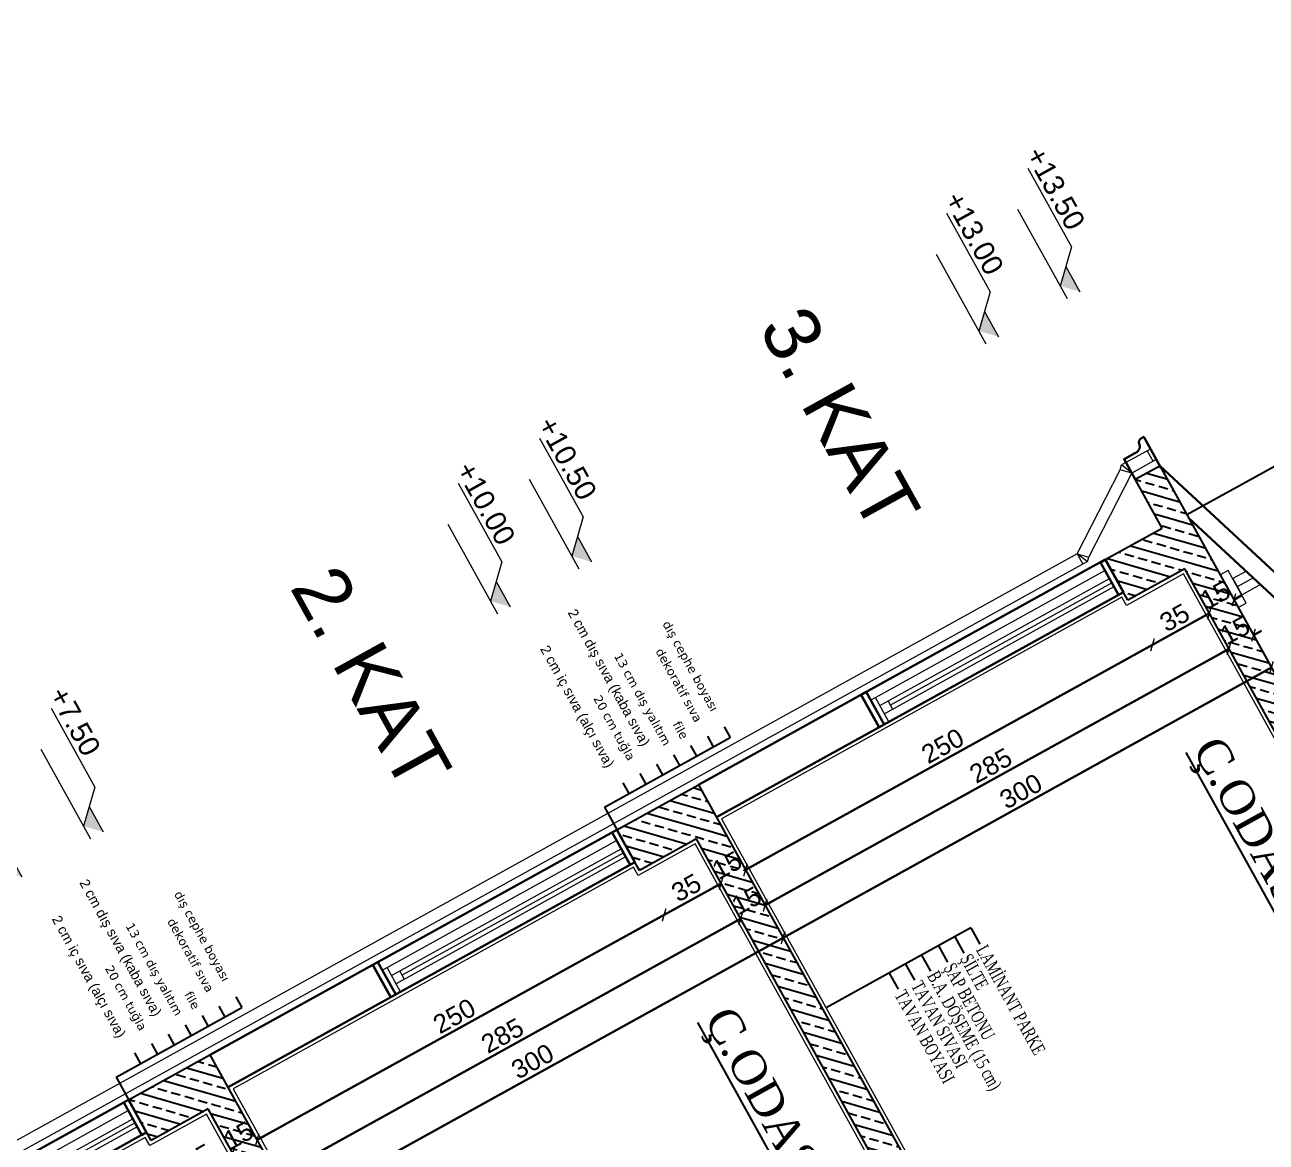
# Model space of a CAD drawing. Header units: millimetres. Extents: x 2232 to 85269, y -3593 to 5869.
# Drawn here: x 10183.4 to 10350.2, y -638.3 to -488.1 of the extents above; entities that cross this region are included whole.
import ezdxf

# ---------------------------------------------------------------- set-up
doc = ezdxf.new("R2010")
doc.units = ezdxf.units.MM
for name, pattern in [('CENTER2', [112.5, 75, -12.5, 12.5, -12.5]), ('DASHDOT2', [12.7, 6.35, -3.175, 0, -3.175]), ('DOTX2', [0.5, 0, -0.5])]:
    doc.linetypes.add(name, pattern=pattern)
for name, color, linetype, lineweight in [('aks', 251, 'DASHDOT2', 35), ('DENIZLIK', 8, 'Continuous', 20), ('duvar', 232, 'Continuous', 30), ('FTA KAPI VE PENCERE', 141, 'Continuous', 9), ('iz', 1, 'DOTX2', 20), ('Kesit Duvar', 7, 'Continuous', 35), ('Kiris', 7, 'Continuous', 30), ('sıva iç', 21, 'Continuous', 0), ('tefrıs', 34, 'Continuous', 15), ('TEXT-1', 8, 'Continuous', 5), ('yazı', 11, 'Continuous', 20), ('ölçü iç', 170, 'Continuous', 9), ('ÖLÇÜ İÇ', 7, 'Continuous', 9)]:
    doc.layers.add(name, color=color, linetype=linetype, lineweight=lineweight)
for name, color, linetype in [('GORUNUS', 125, 'Continuous'), ('poz', 1, 'Continuous'), ('Standart', 7, 'Continuous'), ('Yazi', 7, 'Continuous')]:
    doc.layers.add(name, color=color, linetype=linetype)
doc.styles.add('arial_1_18', font='arial.ttf', dxfattribs={"height": 0.2})
doc.styles.get("Standard").update_dxf_attribs({"font": 'arial.ttf'})
doc.styles.add('Times roman', font='times.ttf')
doc.styles.add('UNIVCH', font='times.ttf', dxfattribs={"width": 0.7})
doc.styles.add('verdana_1_34', font='verdana.ttf', dxfattribs={"height": 0.2})
doc.dimstyles.new('zulay iç ölçü', dxfattribs={"dimtxt": 10, "dimasz": 5, "dimexe": 0.18, "dimexo": 0, "dimgap": 2, "dimtad": 3, "dimdec": 0, "dimzin": 0, "dimdsep": 46, "dimtxsty": 'Standard', "dimblk": 'ARCHTICK', "dimcen": 0.09, "dimse1": 1, "dimse2": 1, "dimadec": 0, "dimazin": 0, "dimtfac": 1, "dimtdec": 0, "dimtix": 1, "dimtofl": 0, "dimtmove": 0, "dimatfit": 3, "dimldrblk": 'ARCHTICK', "dimfxl": 1, "dimtolj": 1, "dimtzin": 0, "dimarcsym": 0})
pattern_1 = [(45, (0, 0), (-7.07107, 7.07107), []), (45, (7.071, 0), (-7.07107, 7.07107), [5, -2.5])]

# ---------------------------------------------------------------- blocks, each defined once
blk = doc.blocks.new('TYUYT')
at = {"layer": 'tefrıs'}
for p, q in [((970114.37, -353906.32), (970114.37, -353921.32)), ((970120.87, -353906.32), (970120.87, -353924.01)), ((970120.87, -353908.27), (970114.37, -353908.27)), ((970086.04, -353963.49), (970114.37, -353921.32)), ((970090.7, -353968.03), (970118.97, -353925.91)), ((970114.37, -353921.32), (970120.87, -353921.32)), ((970114.37, -353921.32), (970118.97, -353925.91)), ((970114.37, -353921.32), (970120.87, -353924.01)), ((970084.25, -353965.26, 0), (970090.63, -353968.07, 0)), ((970084.32, -353965.19), (970084.32, -355214.3, 0)), ((970090.63, -353968.07, 0), (970086.03, -353963.48, 0)), ((970090.63, -353968.07, 0), (970084.25, -353968.07, 0)), ((970090.7, -353968.03), (970090.7, -355211.61, 0)), ((970090.7, -355203.75, 0), (970084.32, -355203.75, 0)), ((970090.7, -355205.7, 0), (970084.32, -355205.7, 0)), ((970090.7, -355211.61, 0), (970084.32, -355211.61, 0)), ((970090.7, -355211.61, 0), (970084.32, -355214.3, 0)), ((970090.76, -355220.57, 0), (970084.32, -355214.3, 0)), ((970090.7, -355211.61, 0), (970086.25, -355216.18, 0)), ((970094.49, -355215.28, 0), (970089.97, -355219.8, 0)), ((970095.27, -355216.06, 0), (970090.7, -355211.61, 0)), ((970095.28, -355216.05, 0), (970090.76, -355220.57, 0))]:
    blk.add_line(p, q, dxfattribs=at)
blk.add_lwpolyline([(970118.97, -353925.91), (970120.87, -353924.01)], dxfattribs=at)
at = {"layer": 'tefrıs', "elevation": 0}
blk.add_lwpolyline([(970084.25, -353965.26), (970086.03, -353963.48)], dxfattribs=at)
blk = doc.blocks.new('dsafsdfd')
at = {"layer": 'yazı'}
blk.add_hatch(color=256, dxfattribs=at).paths.add_polyline_path([(0, 4.89), (-9.78, 4.89), (-4.89, 0)])
for p, q in [((-45.23, 9.78), (-14.67, 9.78)), ((-14.67, 9.78), (-4.89, 0)), ((-9.78, 4.89), (0, 4.89)), ((-34.77, 0), (0, 0))]:
    blk.add_line(p, q, dxfattribs=at)
blk = doc.blocks.new('IDE830Entity91')
at = {"layer": 'Standart', "linetype": 'Continuous', "lineweight": -3}
h = blk.add_hatch(dxfattribs=at)
h.set_pattern_fill('ANSI33', color=171, scale=40, style=0)
h.set_pattern_definition(pattern_1)
h.paths.add_polyline_path([(525, 1335), (25, 1335), (25, 1350), (525, 1350)])
blk = doc.blocks.new('IDE830Entity92')
at = {"layer": 'Standart', "linetype": 'Continuous', "lineweight": -3}
h = blk.add_hatch(dxfattribs=at)
h.set_pattern_fill('ANSI33', color=171, scale=40, style=0)
h.set_pattern_definition(pattern_1)
h.paths.add_polyline_path([(25, 1300), (0, 1300), (0, 1350), (25, 1350)])
blk = doc.blocks.new('IDE830Entity100')
at = {"layer": 'Standart', "linetype": 'Continuous', "lineweight": -3}
h = blk.add_hatch(dxfattribs=at)
h.set_pattern_fill('ANSI33', color=171, scale=40, style=0)
h.set_pattern_definition(pattern_1)
h.paths.add_polyline_path([(0, 1335), (-30, 1335), (-30, 1350), (0, 1350)])
blk = doc.blocks.new('IDE830Entity273')
at = {"layer": 'Standart', "color": 159, "linetype": 'Continuous', "lineweight": -3}
blk.add_lwpolyline([(525, 1335), (25, 1335)], dxfattribs=at)
blk = doc.blocks.new('IDE830Entity274')
at = {"layer": 'Standart', "color": 159, "linetype": 'Continuous', "lineweight": -3}
blk.add_lwpolyline([(0, 1300), (0, 1335)], dxfattribs=at)
blk = doc.blocks.new('IDE830Entity275')
at = {"layer": 'Standart', "color": 159, "linetype": 'Continuous', "lineweight": -3}
blk.add_lwpolyline([(25, 1300), (0, 1300)], dxfattribs=at)
blk = doc.blocks.new('IDE830Entity291')
at = {"layer": 'Standart', "color": 159, "linetype": 'Continuous', "lineweight": -3}
blk.add_lwpolyline([(-30, 1335), (-30, 1350)], dxfattribs=at)
blk = doc.blocks.new('IDE830Entity292')
at = {"layer": 'Standart', "color": 159, "linetype": 'Continuous', "lineweight": -3}
blk.add_lwpolyline([(0, 1335), (-30, 1335)], dxfattribs=at)
blk = doc.blocks.new('IDE830Entity293')
at = {"layer": 'Standart', "color": 159, "linetype": 'Continuous', "lineweight": -3}
blk.add_lwpolyline([(-30, 1350), (3260, 1350)], dxfattribs=at)
blk = doc.blocks.new('IDE830Entity462')
at = {"layer": 'Standart', "color": 159, "linetype": 'Continuous', "lineweight": -3}
blk.add_lwpolyline([(25, 1335), (25, 1300)], dxfattribs=at)
blk = doc.blocks.new('tyutyu')
at = {"layer": 'Standart', "color": 159, "linetype": 'Continuous', "lineweight": -3}
for points in [[(1027426.49, -396512.03), (1027426.49, -396462.03), (1030686.49, -396462.03)], [(1027426.49, -396812.03), (1027426.49, -396762.03), (1030686.49, -396762.03)]]:
    blk.add_lwpolyline(points, dxfattribs=at)
at = {"layer": 'Standart'}
for name, p in [('IDE830Entity100', (1027426.49, -397512.03)), ('IDE830Entity291', (1027426.49, -397512.03)), ('IDE830Entity293', (1027426.49, -397512.03)), ('IDE830Entity92', (1027426.49, -397512.03)), ('IDE830Entity91', (1027426.49, -397512.03)), ('IDE830Entity292', (1027426.49, -397512.03)), ('IDE830Entity274', (1027426.49, -397512.03)), ('IDE830Entity273', (1027426.49, -397512.03)), ('IDE830Entity462', (1027426.49, -397512.03)), ('IDE830Entity275', (1027426.49, -397512.03)), ('IDE830Entity92', (1027426.49, -397812.03)), ('IDE830Entity91', (1027426.49, -397812.03)), ('IDE830Entity273', (1027426.49, -397812.03)), ('IDE830Entity462', (1027426.49, -397812.03)), ('IDE830Entity275', (1027426.49, -397812.03)), ('IDE830Entity92', (1027426.49, -398112.03)), ('IDE830Entity91', (1027426.49, -398112.03)), ('IDE830Entity273', (1027426.49, -398112.03)), ('IDE830Entity462', (1027426.49, -398112.03)), ('IDE830Entity275', (1027426.49, -398112.03))]:
    blk.add_blockref(name, p, dxfattribs=at)
blk = doc.blocks.new('TRY')
at = {"layer": 'duvar'}
for points in [[(1246965.7539, -409789.1397), (1246965.7539, -409786.1397), (1246945.7539, -409786.1397), (1246945.7539, -409789.1397)], [(1246965.7539, -409933.1397), (1246965.7539, -409936.1397), (1246945.7539, -409936.1397), (1246945.7539, -409933.1397)]]:
    blk.add_lwpolyline(points, close=True, dxfattribs=at)
at = {"layer": 'FTA KAPI VE PENCERE'}
for p, q in [((1246950.7539, -409930.1397), (1246950.7539, -409789.1397)), ((1246955.7539, -409930.1397), (1246955.7539, -409789.1397)), ((1246960.7539, -409789.1397), (1246955.7539, -409789.1397)), ((1246958.2539, -409925.1397), (1246958.2539, -409789.1397)), ((1246960.7539, -409789.1397), (1246960.7539, -409930.1397)), ((1246965.7539, -409930.1397), (1246950.7539, -409930.1397)), ((1246950.7539, -409933.1397), (1246950.7539, -409930.1397)), ((1246955.7539, -409925.1397), (1246960.7539, -409925.1397)), ((1246965.7539, -409930.1397), (1246965.7539, -409933.1397))]:
    blk.add_line(p, q, dxfattribs=at)
at = {"layer": 'Kesit Duvar'}
blk.add_line((1246945.7539, -409936.1397), (1246965.7539, -409936.1397), dxfattribs=at)
at = {"layer": 'sıva iç'}
for points in [[(1246945.7539, -409936.1397), (1246945.7539, -409789.1397), (1246965.7539, -409789.1397)], [(1246965.7539, -409936.1397), (1246965.7539, -409789.1397), (1246945.7539, -409789.1397)]]:
    blk.add_lwpolyline(points, dxfattribs=at)
blk = doc.blocks.new('_ArchTick')
at = {"color": 0, "linetype": 'ByBlock', "const_width": 0.15}
blk.add_lwpolyline([(-0.5, -0.5), (0.5, 0.5)], dxfattribs=at)
blk = doc.blocks.new('*D2435')
at = {"layer": 'Defpoints', "color": 0, "transparency": 16777216}
for p in [(661197.5, -126478.54), (661197.5, -126493.54), (661204.5, -126493.54)]:
    blk.add_point(p, dxfattribs=at)
at = {"layer": 'ÖLÇÜ İÇ', "color": 0, "lineweight": -2, "transparency": 16777216}
for p, q in [((661204.5, -126478.54), (661204.5, -126473.54)), ((661204.5, -126493.54), (661204.5, -126498.54))]:
    blk.add_line(p, q, dxfattribs=at)
at = {"layer": 'ÖLÇÜ İÇ', "color": 0, "lineweight": -2, "transparency": 16777216, "xscale": 5, "yscale": 5, "zscale": 5}
for p, rotation in [((661204.5, -126478.54), 270), ((661204.5, -126493.54), 90)]:
    blk.add_blockref('_ArchTick', p, dxfattribs=dict(at, rotation=rotation))
at = {"layer": 'ÖLÇÜ İÇ', "color": 0, "transparency": 16777216, "insert": (661197.5, -126486.04), "char_height": 10, "attachment_point": 5, "rotation": 90}
blk.add_mtext('\\A1;15', dxfattribs=at)
blk = doc.blocks.new('*D2436')
at = {"layer": 'Defpoints', "color": 0, "transparency": 16777216}
for p in [(661197.5, -126493.54), (661177.16, -126528.54), (661204.5, -126528.54)]:
    blk.add_point(p, dxfattribs=at)
at = {"layer": 'ÖLÇÜ İÇ', "color": 0, "lineweight": -2, "transparency": 16777216}
blk.add_line((661204.5, -126493.54), (661204.5, -126528.54), dxfattribs=at)
at = {"layer": 'ÖLÇÜ İÇ', "color": 0, "lineweight": -2, "transparency": 16777216, "xscale": 5, "yscale": 5, "zscale": 5}
for p, rotation in [((661204.5, -126493.54), 90), ((661204.5, -126528.54), 270)]:
    blk.add_blockref('_ArchTick', p, dxfattribs=dict(at, rotation=rotation))
at = {"layer": 'ÖLÇÜ İÇ', "color": 0, "transparency": 16777216, "insert": (661197.5, -126511.04), "char_height": 10, "attachment_point": 5, "rotation": 90}
blk.add_mtext('\\A1;35', dxfattribs=at)
blk = doc.blocks.new('*D2437')
at = {"layer": 'Defpoints', "color": 0, "transparency": 16777216}
for p in [(661177.16, -126528.54), (661187, -126778.54), (661204.5, -126778.54)]:
    blk.add_point(p, dxfattribs=at)
at = {"layer": 'ÖLÇÜ İÇ', "color": 0, "lineweight": -2, "transparency": 16777216}
blk.add_line((661204.5, -126528.54), (661204.5, -126778.54), dxfattribs=at)
at = {"layer": 'ÖLÇÜ İÇ', "color": 0, "lineweight": -2, "transparency": 16777216, "xscale": 5, "yscale": 5, "zscale": 5}
for p, rotation in [((661204.5, -126528.54), 90), ((661204.5, -126778.54), 270)]:
    blk.add_blockref('_ArchTick', p, dxfattribs=dict(at, rotation=rotation))
at = {"layer": 'ÖLÇÜ İÇ', "color": 0, "transparency": 16777216, "insert": (661197.5, -126653.54), "char_height": 10, "attachment_point": 5, "rotation": 90}
blk.add_mtext('\\A1;250', dxfattribs=at)
blk = doc.blocks.new('*D2438')
at = {"layer": 'Defpoints', "color": 0, "transparency": 16777216}
for p in [(661246.19, -126478.54), (661246.19, -126778.54), (661246.19, -126778.54)]:
    blk.add_point(p, dxfattribs=at)
at = {"layer": 'ÖLÇÜ İÇ', "color": 0, "lineweight": -2, "transparency": 16777216}
blk.add_line((661246.19, -126478.54), (661246.19, -126778.54), dxfattribs=at)
at = {"layer": 'ÖLÇÜ İÇ', "color": 0, "lineweight": -2, "transparency": 16777216, "xscale": 5, "yscale": 5, "zscale": 5}
for p, rotation in [((661246.19, -126478.54), 90), ((661246.19, -126778.54), 270)]:
    blk.add_blockref('_ArchTick', p, dxfattribs=dict(at, rotation=rotation))
at = {"layer": 'ÖLÇÜ İÇ', "color": 0, "transparency": 16777216, "insert": (661239.19, -126628.54), "char_height": 10, "attachment_point": 5, "rotation": 90}
blk.add_mtext('\\A1;300', dxfattribs=at)
blk = doc.blocks.new('*D2439')
at = {"layer": 'Defpoints', "color": 0, "transparency": 16777216}
for p in [(661220.99, -126478.54), (661178.88, -126493.54), (661226.24, -126493.54)]:
    blk.add_point(p, dxfattribs=at)
at = {"layer": 'ÖLÇÜ İÇ', "color": 0, "lineweight": -2, "transparency": 16777216}
for p, q in [((661226.24, -126478.54), (661226.24, -126473.54)), ((661226.24, -126493.54), (661226.24, -126498.54))]:
    blk.add_line(p, q, dxfattribs=at)
at = {"layer": 'ÖLÇÜ İÇ', "color": 0, "lineweight": -2, "transparency": 16777216, "xscale": 5, "yscale": 5, "zscale": 5}
for p, rotation in [((661226.24, -126478.54), 270), ((661226.24, -126493.54), 90)]:
    blk.add_blockref('_ArchTick', p, dxfattribs=dict(at, rotation=rotation))
at = {"layer": 'ÖLÇÜ İÇ', "color": 0, "transparency": 16777216, "insert": (661219.24, -126486.04), "char_height": 10, "attachment_point": 5, "rotation": 90}
blk.add_mtext('\\A1;15', dxfattribs=at)
blk = doc.blocks.new('*D2440')
at = {"layer": 'Defpoints', "color": 0, "transparency": 16777216}
for p in [(661178.88, -126493.54), (661226.24, -126778.54), (661226.24, -126778.54)]:
    blk.add_point(p, dxfattribs=at)
at = {"layer": 'ÖLÇÜ İÇ', "color": 0, "lineweight": -2, "transparency": 16777216}
blk.add_line((661226.24, -126493.54), (661226.24, -126778.54), dxfattribs=at)
at = {"layer": 'ÖLÇÜ İÇ', "color": 0, "lineweight": -2, "transparency": 16777216, "xscale": 5, "yscale": 5, "zscale": 5}
for p, rotation in [((661226.24, -126493.54), 90), ((661226.24, -126778.54), 270)]:
    blk.add_blockref('_ArchTick', p, dxfattribs=dict(at, rotation=rotation))
at = {"layer": 'ÖLÇÜ İÇ', "color": 0, "transparency": 16777216, "insert": (661219.24, -126636.04), "char_height": 10, "attachment_point": 5, "rotation": 90}
blk.add_mtext('\\A1;285', dxfattribs=at)
blk = doc.blocks.new('*D2441')
at = {"layer": 'Defpoints', "color": 0, "transparency": 16777216}
for p in [(661197.5, -126778.54), (661197.5, -126793.54), (661204.5, -126793.54)]:
    blk.add_point(p, dxfattribs=at)
at = {"layer": 'ÖLÇÜ İÇ', "color": 0, "lineweight": -2, "transparency": 16777216}
for p, q in [((661204.5, -126778.54), (661204.5, -126773.54)), ((661204.5, -126793.54), (661204.5, -126798.54))]:
    blk.add_line(p, q, dxfattribs=at)
at = {"layer": 'ÖLÇÜ İÇ', "color": 0, "lineweight": -2, "transparency": 16777216, "xscale": 5, "yscale": 5, "zscale": 5}
for p, rotation in [((661204.5, -126778.54), 270), ((661204.5, -126793.54), 90)]:
    blk.add_blockref('_ArchTick', p, dxfattribs=dict(at, rotation=rotation))
at = {"layer": 'ÖLÇÜ İÇ', "color": 0, "transparency": 16777216, "insert": (661197.5, -126786.04), "char_height": 10, "attachment_point": 5, "rotation": 90}
blk.add_mtext('\\A1;15', dxfattribs=at)
blk = doc.blocks.new('*D2442')
at = {"layer": 'Defpoints', "color": 0, "transparency": 16777216}
for p in [(661197.5, -126793.54), (661177.16, -126828.54), (661204.5, -126828.54)]:
    blk.add_point(p, dxfattribs=at)
at = {"layer": 'ÖLÇÜ İÇ', "color": 0, "lineweight": -2, "transparency": 16777216}
blk.add_line((661204.5, -126793.54), (661204.5, -126828.54), dxfattribs=at)
at = {"layer": 'ÖLÇÜ İÇ', "color": 0, "lineweight": -2, "transparency": 16777216, "xscale": 5, "yscale": 5, "zscale": 5}
for p, rotation in [((661204.5, -126793.54), 90), ((661204.5, -126828.54), 270)]:
    blk.add_blockref('_ArchTick', p, dxfattribs=dict(at, rotation=rotation))
at = {"layer": 'ÖLÇÜ İÇ', "color": 0, "transparency": 16777216, "insert": (661197.5, -126811.04), "char_height": 10, "attachment_point": 5, "rotation": 90}
blk.add_mtext('\\A1;35', dxfattribs=at)
blk = doc.blocks.new('*D2443')
at = {"layer": 'Defpoints', "color": 0, "transparency": 16777216}
for p in [(661177.16, -126828.54), (661187, -127078.54), (661204.5, -127078.54)]:
    blk.add_point(p, dxfattribs=at)
at = {"layer": 'ÖLÇÜ İÇ', "color": 0, "lineweight": -2, "transparency": 16777216}
blk.add_line((661204.5, -126828.54), (661204.5, -127078.54), dxfattribs=at)
at = {"layer": 'ÖLÇÜ İÇ', "color": 0, "lineweight": -2, "transparency": 16777216, "xscale": 5, "yscale": 5, "zscale": 5}
for p, rotation in [((661204.5, -126828.54), 90), ((661204.5, -127078.54), 270)]:
    blk.add_blockref('_ArchTick', p, dxfattribs=dict(at, rotation=rotation))
at = {"layer": 'ÖLÇÜ İÇ', "color": 0, "transparency": 16777216, "insert": (661197.5, -126953.54), "char_height": 10, "attachment_point": 5, "rotation": 90}
blk.add_mtext('\\A1;250', dxfattribs=at)
blk = doc.blocks.new('*D2444')
at = {"layer": 'Defpoints', "color": 0, "transparency": 16777216}
for p in [(661246.19, -126778.54), (661246.19, -127078.54), (661246.19, -127078.54)]:
    blk.add_point(p, dxfattribs=at)
at = {"layer": 'ÖLÇÜ İÇ', "color": 0, "lineweight": -2, "transparency": 16777216}
blk.add_line((661246.19, -126778.54), (661246.19, -127078.54), dxfattribs=at)
at = {"layer": 'ÖLÇÜ İÇ', "color": 0, "lineweight": -2, "transparency": 16777216, "xscale": 5, "yscale": 5, "zscale": 5}
for p, rotation in [((661246.19, -126778.54), 90), ((661246.19, -127078.54), 270)]:
    blk.add_blockref('_ArchTick', p, dxfattribs=dict(at, rotation=rotation))
at = {"layer": 'ÖLÇÜ İÇ', "color": 0, "transparency": 16777216, "insert": (661239.19, -126928.54), "char_height": 10, "attachment_point": 5, "rotation": 90}
blk.add_mtext('\\A1;300', dxfattribs=at)
blk = doc.blocks.new('*D2445')
at = {"layer": 'Defpoints', "color": 0, "transparency": 16777216}
for p in [(661220.99, -126478.54), (661178.88, -126493.54), (661226.24, -126493.54)]:
    blk.add_point(p, dxfattribs=at)
at = {"layer": 'ÖLÇÜ İÇ', "color": 0, "lineweight": -2, "transparency": 16777216}
for p, q in [((661226.24, -126478.54), (661226.24, -126473.54)), ((661226.24, -126493.54), (661226.24, -126498.54))]:
    blk.add_line(p, q, dxfattribs=at)
at = {"layer": 'ÖLÇÜ İÇ', "color": 0, "lineweight": -2, "transparency": 16777216, "xscale": 5, "yscale": 5, "zscale": 5}
for p, rotation in [((661226.24, -126478.54), 270), ((661226.24, -126493.54), 90)]:
    blk.add_blockref('_ArchTick', p, dxfattribs=dict(at, rotation=rotation))
at = {"layer": 'ÖLÇÜ İÇ', "color": 0, "transparency": 16777216, "insert": (661219.24, -126486.04), "char_height": 10, "attachment_point": 5, "rotation": 90}
blk.add_mtext('\\A1;15', dxfattribs=at)
blk = doc.blocks.new('*D2446')
at = {"layer": 'Defpoints', "color": 0, "transparency": 16777216}
for p in [(661178.88, -126493.54), (661226.24, -126778.54), (661226.24, -126778.54)]:
    blk.add_point(p, dxfattribs=at)
at = {"layer": 'ÖLÇÜ İÇ', "color": 0, "lineweight": -2, "transparency": 16777216}
blk.add_line((661226.24, -126493.54), (661226.24, -126778.54), dxfattribs=at)
at = {"layer": 'ÖLÇÜ İÇ', "color": 0, "lineweight": -2, "transparency": 16777216, "xscale": 5, "yscale": 5, "zscale": 5}
for p, rotation in [((661226.24, -126493.54), 90), ((661226.24, -126778.54), 270)]:
    blk.add_blockref('_ArchTick', p, dxfattribs=dict(at, rotation=rotation))
at = {"layer": 'ÖLÇÜ İÇ', "color": 0, "transparency": 16777216, "insert": (661219.24, -126636.04), "char_height": 10, "attachment_point": 5, "rotation": 90}
blk.add_mtext('\\A1;285', dxfattribs=at)
blk = doc.blocks.new('*D2447')
at = {"layer": 'Defpoints', "color": 0, "transparency": 16777216}
for p in [(661197.5, -127078.54), (661197.5, -127093.54), (661204.5, -127093.54)]:
    blk.add_point(p, dxfattribs=at)
at = {"layer": 'ÖLÇÜ İÇ', "color": 0, "lineweight": -2, "transparency": 16777216}
for p, q in [((661204.5, -127078.54), (661204.5, -127073.54)), ((661204.5, -127093.54), (661204.5, -127098.54))]:
    blk.add_line(p, q, dxfattribs=at)
at = {"layer": 'ÖLÇÜ İÇ', "color": 0, "lineweight": -2, "transparency": 16777216, "xscale": 5, "yscale": 5, "zscale": 5}
for p, rotation in [((661204.5, -127078.54), 270), ((661204.5, -127093.54), 90)]:
    blk.add_blockref('_ArchTick', p, dxfattribs=dict(at, rotation=rotation))
at = {"layer": 'ÖLÇÜ İÇ', "color": 0, "transparency": 16777216, "insert": (661197.5, -127086.04), "char_height": 10, "attachment_point": 5, "rotation": 90}
blk.add_mtext('\\A1;15', dxfattribs=at)
blk = doc.blocks.new('*D2448')
at = {"layer": 'Defpoints', "color": 0, "transparency": 16777216}
for p in [(661197.5, -127093.54), (661177.16, -127128.54), (661204.5, -127128.54)]:
    blk.add_point(p, dxfattribs=at)
at = {"layer": 'ÖLÇÜ İÇ', "color": 0, "lineweight": -2, "transparency": 16777216}
blk.add_line((661204.5, -127093.54), (661204.5, -127128.54), dxfattribs=at)
at = {"layer": 'ÖLÇÜ İÇ', "color": 0, "lineweight": -2, "transparency": 16777216, "xscale": 5, "yscale": 5, "zscale": 5}
for p, rotation in [((661204.5, -127093.54), 90), ((661204.5, -127128.54), 270)]:
    blk.add_blockref('_ArchTick', p, dxfattribs=dict(at, rotation=rotation))
at = {"layer": 'ÖLÇÜ İÇ', "color": 0, "transparency": 16777216, "insert": (661197.5, -127111.04), "char_height": 10, "attachment_point": 5, "rotation": 90}
blk.add_mtext('\\A1;35', dxfattribs=at)
blk = doc.blocks.new('*D2449')
at = {"layer": 'Defpoints', "color": 0, "transparency": 16777216}
for p in [(661177.16, -127128.54), (661187, -127378.54), (661204.5, -127378.54)]:
    blk.add_point(p, dxfattribs=at)
at = {"layer": 'ÖLÇÜ İÇ', "color": 0, "lineweight": -2, "transparency": 16777216}
blk.add_line((661204.5, -127128.54), (661204.5, -127378.54), dxfattribs=at)
at = {"layer": 'ÖLÇÜ İÇ', "color": 0, "lineweight": -2, "transparency": 16777216, "xscale": 5, "yscale": 5, "zscale": 5}
for p, rotation in [((661204.5, -127128.54), 90), ((661204.5, -127378.54), 270)]:
    blk.add_blockref('_ArchTick', p, dxfattribs=dict(at, rotation=rotation))
at = {"layer": 'ÖLÇÜ İÇ', "color": 0, "transparency": 16777216, "insert": (661197.5, -127253.54), "char_height": 10, "attachment_point": 5, "rotation": 90}
blk.add_mtext('\\A1;250', dxfattribs=at)
blk = doc.blocks.new('*D2451')
at = {"layer": 'Defpoints', "color": 0, "transparency": 16777216}
for p in [(661220.99, -126478.54), (661178.88, -126493.54), (661226.24, -126493.54)]:
    blk.add_point(p, dxfattribs=at)
at = {"layer": 'ÖLÇÜ İÇ', "color": 0, "lineweight": -2, "transparency": 16777216}
for p, q in [((661226.24, -126478.54), (661226.24, -126473.54)), ((661226.24, -126493.54), (661226.24, -126498.54))]:
    blk.add_line(p, q, dxfattribs=at)
at = {"layer": 'ÖLÇÜ İÇ', "color": 0, "lineweight": -2, "transparency": 16777216, "xscale": 5, "yscale": 5, "zscale": 5}
for p, rotation in [((661226.24, -126478.54), 270), ((661226.24, -126493.54), 90)]:
    blk.add_blockref('_ArchTick', p, dxfattribs=dict(at, rotation=rotation))
at = {"layer": 'ÖLÇÜ İÇ', "color": 0, "transparency": 16777216, "insert": (661219.24, -126486.04), "char_height": 10, "attachment_point": 5, "rotation": 90}
blk.add_mtext('\\A1;15', dxfattribs=at)
blk = doc.blocks.new('*D2452')
at = {"layer": 'Defpoints', "color": 0, "transparency": 16777216}
for p in [(661178.88, -126493.54), (661226.24, -126778.54), (661226.24, -126778.54)]:
    blk.add_point(p, dxfattribs=at)
at = {"layer": 'ÖLÇÜ İÇ', "color": 0, "lineweight": -2, "transparency": 16777216}
blk.add_line((661226.24, -126493.54), (661226.24, -126778.54), dxfattribs=at)
at = {"layer": 'ÖLÇÜ İÇ', "color": 0, "lineweight": -2, "transparency": 16777216, "xscale": 5, "yscale": 5, "zscale": 5}
for p, rotation in [((661226.24, -126493.54), 90), ((661226.24, -126778.54), 270)]:
    blk.add_blockref('_ArchTick', p, dxfattribs=dict(at, rotation=rotation))
at = {"layer": 'ÖLÇÜ İÇ', "color": 0, "transparency": 16777216, "insert": (661219.24, -126636.04), "char_height": 10, "attachment_point": 5, "rotation": 90}
blk.add_mtext('\\A1;285', dxfattribs=at)
blk = doc.blocks.new('*D2454')
at = {"layer": 'Defpoints', "color": 0, "transparency": 16777216}
for p in [(661220.99, -126478.54), (661178.88, -126493.54), (661226.24, -126493.54)]:
    blk.add_point(p, dxfattribs=at)
at = {"layer": 'ÖLÇÜ İÇ', "color": 0, "lineweight": -2, "transparency": 16777216}
for p, q in [((661226.24, -126478.54), (661226.24, -126473.54)), ((661226.24, -126493.54), (661226.24, -126498.54))]:
    blk.add_line(p, q, dxfattribs=at)
at = {"layer": 'ÖLÇÜ İÇ', "color": 0, "lineweight": -2, "transparency": 16777216, "xscale": 5, "yscale": 5, "zscale": 5}
for p, rotation in [((661226.24, -126478.54), 270), ((661226.24, -126493.54), 90)]:
    blk.add_blockref('_ArchTick', p, dxfattribs=dict(at, rotation=rotation))
at = {"layer": 'ÖLÇÜ İÇ', "color": 0, "transparency": 16777216, "insert": (661219.24, -126486.04), "char_height": 10, "attachment_point": 5, "rotation": 90}
blk.add_mtext('\\A1;15', dxfattribs=at)
blk = doc.blocks.new('*D2455')
at = {"layer": 'Defpoints', "color": 0, "transparency": 16777216}
for p in [(661178.88, -126493.54), (661226.24, -126778.54), (661226.24, -126778.54)]:
    blk.add_point(p, dxfattribs=at)
at = {"layer": 'ÖLÇÜ İÇ', "color": 0, "lineweight": -2, "transparency": 16777216}
blk.add_line((661226.24, -126493.54), (661226.24, -126778.54), dxfattribs=at)
at = {"layer": 'ÖLÇÜ İÇ', "color": 0, "lineweight": -2, "transparency": 16777216, "xscale": 5, "yscale": 5, "zscale": 5}
for p, rotation in [((661226.24, -126493.54), 90), ((661226.24, -126778.54), 270)]:
    blk.add_blockref('_ArchTick', p, dxfattribs=dict(at, rotation=rotation))
at = {"layer": 'ÖLÇÜ İÇ', "color": 0, "transparency": 16777216, "insert": (661219.24, -126636.04), "char_height": 10, "attachment_point": 5, "rotation": 90}
blk.add_mtext('\\A1;285', dxfattribs=at)
blk = doc.blocks.new('*D2456')
at = {"layer": 'Defpoints', "color": 0, "transparency": 16777216}
for p in [(661220.99, -126478.54), (661178.88, -126493.54), (661226.24, -126493.54)]:
    blk.add_point(p, dxfattribs=at)
at = {"layer": 'ÖLÇÜ İÇ', "color": 0, "lineweight": -2, "transparency": 16777216}
for p, q in [((661226.24, -126478.54), (661226.24, -126473.54)), ((661226.24, -126493.54), (661226.24, -126498.54))]:
    blk.add_line(p, q, dxfattribs=at)
at = {"layer": 'ÖLÇÜ İÇ', "color": 0, "lineweight": -2, "transparency": 16777216, "xscale": 5, "yscale": 5, "zscale": 5}
for p, rotation in [((661226.24, -126478.54), 270), ((661226.24, -126493.54), 90)]:
    blk.add_blockref('_ArchTick', p, dxfattribs=dict(at, rotation=rotation))
at = {"layer": 'ÖLÇÜ İÇ', "color": 0, "transparency": 16777216, "insert": (661219.24, -126486.04), "char_height": 10, "attachment_point": 5, "rotation": 90}
blk.add_mtext('\\A1;15', dxfattribs=at)
blk = doc.blocks.new('*D2457')
at = {"layer": 'Defpoints', "color": 0, "transparency": 16777216}
for p in [(661178.88, -126493.54), (661226.24, -126778.54), (661226.24, -126778.54)]:
    blk.add_point(p, dxfattribs=at)
at = {"layer": 'ÖLÇÜ İÇ', "color": 0, "lineweight": -2, "transparency": 16777216}
blk.add_line((661226.24, -126493.54), (661226.24, -126778.54), dxfattribs=at)
at = {"layer": 'ÖLÇÜ İÇ', "color": 0, "lineweight": -2, "transparency": 16777216, "xscale": 5, "yscale": 5, "zscale": 5}
for p, rotation in [((661226.24, -126493.54), 90), ((661226.24, -126778.54), 270)]:
    blk.add_blockref('_ArchTick', p, dxfattribs=dict(at, rotation=rotation))
at = {"layer": 'ÖLÇÜ İÇ', "color": 0, "transparency": 16777216, "insert": (661219.24, -126636.04), "char_height": 10, "attachment_point": 5, "rotation": 90}
blk.add_mtext('\\A1;285', dxfattribs=at)
blk = doc.blocks.new('*D2458')
at = {"layer": 'Defpoints', "color": 0, "transparency": 16777216}
for p in [(661220.99, -126478.54), (661178.88, -126493.54), (661226.24, -126493.54)]:
    blk.add_point(p, dxfattribs=at)
at = {"layer": 'ÖLÇÜ İÇ', "color": 0, "lineweight": -2, "transparency": 16777216}
for p, q in [((661226.24, -126478.54), (661226.24, -126473.54)), ((661226.24, -126493.54), (661226.24, -126498.54))]:
    blk.add_line(p, q, dxfattribs=at)
at = {"layer": 'ÖLÇÜ İÇ', "color": 0, "lineweight": -2, "transparency": 16777216, "xscale": 5, "yscale": 5, "zscale": 5}
for p, rotation in [((661226.24, -126478.54), 270), ((661226.24, -126493.54), 90)]:
    blk.add_blockref('_ArchTick', p, dxfattribs=dict(at, rotation=rotation))
at = {"layer": 'ÖLÇÜ İÇ', "color": 0, "transparency": 16777216, "insert": (661219.24, -126486.04), "char_height": 10, "attachment_point": 5, "rotation": 90}
blk.add_mtext('\\A1;15', dxfattribs=at)
blk = doc.blocks.new('*D2459')
at = {"layer": 'Defpoints', "color": 0, "transparency": 16777216}
for p in [(661178.88, -126493.54), (661226.24, -126778.54), (661226.24, -126778.54)]:
    blk.add_point(p, dxfattribs=at)
at = {"layer": 'ÖLÇÜ İÇ', "color": 0, "lineweight": -2, "transparency": 16777216}
blk.add_line((661226.24, -126493.54), (661226.24, -126778.54), dxfattribs=at)
at = {"layer": 'ÖLÇÜ İÇ', "color": 0, "lineweight": -2, "transparency": 16777216, "xscale": 5, "yscale": 5, "zscale": 5}
for p, rotation in [((661226.24, -126493.54), 90), ((661226.24, -126778.54), 270)]:
    blk.add_blockref('_ArchTick', p, dxfattribs=dict(at, rotation=rotation))
at = {"layer": 'ÖLÇÜ İÇ', "color": 0, "transparency": 16777216, "insert": (661219.24, -126636.04), "char_height": 10, "attachment_point": 5, "rotation": 90}
blk.add_mtext('\\A1;285', dxfattribs=at)
blk = doc.blocks.new('*D2460')
at = {"layer": 'Defpoints', "color": 0, "transparency": 16777216}
for p in [(661220.99, -126778.54), (661178.88, -126793.54), (661226.24, -126793.54)]:
    blk.add_point(p, dxfattribs=at)
at = {"layer": 'ÖLÇÜ İÇ', "color": 0, "lineweight": -2, "transparency": 16777216}
for p, q in [((661226.24, -126778.54), (661226.24, -126773.54)), ((661226.24, -126793.54), (661226.24, -126798.54))]:
    blk.add_line(p, q, dxfattribs=at)
at = {"layer": 'ÖLÇÜ İÇ', "color": 0, "lineweight": -2, "transparency": 16777216, "xscale": 5, "yscale": 5, "zscale": 5}
for p, rotation in [((661226.24, -126778.54), 270), ((661226.24, -126793.54), 90)]:
    blk.add_blockref('_ArchTick', p, dxfattribs=dict(at, rotation=rotation))
at = {"layer": 'ÖLÇÜ İÇ', "color": 0, "transparency": 16777216, "insert": (661219.24, -126786.04), "char_height": 10, "attachment_point": 5, "rotation": 90}
blk.add_mtext('\\A1;15', dxfattribs=at)
blk = doc.blocks.new('*D2461')
at = {"layer": 'Defpoints', "color": 0, "transparency": 16777216}
for p in [(661178.88, -126793.54), (661226.24, -127078.54), (661226.24, -127078.54)]:
    blk.add_point(p, dxfattribs=at)
at = {"layer": 'ÖLÇÜ İÇ', "color": 0, "lineweight": -2, "transparency": 16777216}
blk.add_line((661226.24, -126793.54), (661226.24, -127078.54), dxfattribs=at)
at = {"layer": 'ÖLÇÜ İÇ', "color": 0, "lineweight": -2, "transparency": 16777216, "xscale": 5, "yscale": 5, "zscale": 5}
for p, rotation in [((661226.24, -126793.54), 90), ((661226.24, -127078.54), 270)]:
    blk.add_blockref('_ArchTick', p, dxfattribs=dict(at, rotation=rotation))
at = {"layer": 'ÖLÇÜ İÇ', "color": 0, "transparency": 16777216, "insert": (661219.24, -126936.04), "char_height": 10, "attachment_point": 5, "rotation": 90}
blk.add_mtext('\\A1;285', dxfattribs=at)
blk = doc.blocks.new('*D2462')
at = {"layer": 'Defpoints', "color": 0, "transparency": 16777216}
for p in [(661220.99, -127078.54), (661178.88, -127093.54), (661226.24, -127093.54)]:
    blk.add_point(p, dxfattribs=at)
at = {"layer": 'ÖLÇÜ İÇ', "color": 0, "lineweight": -2, "transparency": 16777216}
for p, q in [((661226.24, -127078.54), (661226.24, -127073.54)), ((661226.24, -127093.54), (661226.24, -127098.54))]:
    blk.add_line(p, q, dxfattribs=at)
at = {"layer": 'ÖLÇÜ İÇ', "color": 0, "lineweight": -2, "transparency": 16777216, "xscale": 5, "yscale": 5, "zscale": 5}
for p, rotation in [((661226.24, -127078.54), 270), ((661226.24, -127093.54), 90)]:
    blk.add_blockref('_ArchTick', p, dxfattribs=dict(at, rotation=rotation))
at = {"layer": 'ÖLÇÜ İÇ', "color": 0, "transparency": 16777216, "insert": (661219.24, -127086.04), "char_height": 10, "attachment_point": 5, "rotation": 90}
blk.add_mtext('\\A1;15', dxfattribs=at)
blk = doc.blocks.new('*D2463')
at = {"layer": 'Defpoints', "color": 0, "transparency": 16777216}
for p in [(661178.88, -127093.54), (661226.24, -127378.54), (661226.24, -127378.54)]:
    blk.add_point(p, dxfattribs=at)
at = {"layer": 'ÖLÇÜ İÇ', "color": 0, "lineweight": -2, "transparency": 16777216}
blk.add_line((661226.24, -127093.54), (661226.24, -127378.54), dxfattribs=at)
at = {"layer": 'ÖLÇÜ İÇ', "color": 0, "lineweight": -2, "transparency": 16777216, "xscale": 5, "yscale": 5, "zscale": 5}
for p, rotation in [((661226.24, -127093.54), 90), ((661226.24, -127378.54), 270)]:
    blk.add_blockref('_ArchTick', p, dxfattribs=dict(at, rotation=rotation))
at = {"layer": 'ÖLÇÜ İÇ', "color": 0, "transparency": 16777216, "insert": (661219.24, -127236.04), "char_height": 10, "attachment_point": 5, "rotation": 90}
blk.add_mtext('\\A1;285', dxfattribs=at)
blk = doc.blocks.new('Entity12990')
at = {"layer": 'Yazi', "color": 11, "linetype": 'Continuous', "lineweight": -3}
for points in [[(7386.69, 277.99), (7393.31, 277.99)], [(7393.31, 200.75), (7393.31, 277.99)], [(7386.69, 267.61), (7393.31, 267.61)], [(7386.69, 257.23), (7393.31, 257.23)], [(7386.69, 246.85), (7393.31, 246.85)], [(7386.69, 236.47), (7393.31, 236.47)], [(7386.69, 226.09), (7393.31, 226.09)], [(7386.69, 215.71), (7393.31, 215.71)], [(7393.31, 200.75), (7413.85, 200.75)]]:
    blk.add_lwpolyline(points, dxfattribs=at)
for s, height, style, p in [('dış cephe boyası', 4.7407, 'verdana_1_34', (7322.1, 275.59)), ('dekoratif sıva', 4.7407, 'verdana_1_34', (7333.15, 265.21)), ('file', 4.741, 'verdana_1_34', (7371.94, 254.25)), ('13 cm dış yalıtım', 4.7407, 'verdana_1_34', (7324.49, 244.45)), ('2 cm dış sıva (kaba sıva)', 5.3333, 'arial_1_18', (7292.13, 233.96)), ('20 cm tuğla', 4.7407, 'verdana_1_34', (7339.11, 223.69)), ('2 cm iç sıva (alçı sıva)', 5.3333, 'arial_1_18', (7302.05, 211.54))]:
    blk.add_text(s, height=height, dxfattribs=dict(at, style=style)).set_placement(p)
blk = doc.blocks.new('DFGFDGHN')
at = {"layer": 'ÖLÇÜ İÇ'}
for base, p1, p2, picture, middle in [((661226.24, -126493.54), (661220.99, -126478.54), (661178.88, -126493.54), '*D2439', (661219.24, -126486.04)), ((661226.24, -126493.54), (661220.99, -126478.54), (661178.88, -126493.54), '*D2445', (661219.24, -126486.04)), ((661226.24, -126493.54), (661220.99, -126478.54), (661178.88, -126493.54), '*D2451', (661219.24, -126486.04)), ((661226.24, -126493.54), (661220.99, -126478.54), (661178.88, -126493.54), '*D2454', (661219.24, -126486.04)), ((661226.24, -126493.54), (661220.99, -126478.54), (661178.88, -126493.54), '*D2456', (661219.24, -126486.04)), ((661226.24, -126493.54), (661220.99, -126478.54), (661178.88, -126493.54), '*D2458', (661219.24, -126486.04)), ((661204.5, -126493.54), (661197.5, -126478.54), (661197.5, -126493.54), '*D2435', (661197.5, -126486.04)), ((661246.19, -126778.54), (661246.19, -126478.54), (661246.19, -126778.54), '*D2438', (661239.19, -126628.54)), ((661204.5, -126528.54), (661197.5, -126493.54), (661177.16, -126528.54), '*D2436', (661197.5, -126511.04)), ((661204.5, -126778.54), (661177.16, -126528.54), (661187, -126778.54), '*D2437', (661197.5, -126653.54)), ((661226.24, -126793.54), (661220.99, -126778.54), (661178.88, -126793.54), '*D2460', (661219.24, -126786.04)), ((661204.5, -126793.54), (661197.5, -126778.54), (661197.5, -126793.54), '*D2441', (661197.5, -126786.04)), ((661246.19, -127078.54), (661246.19, -126778.54), (661246.19, -127078.54), '*D2444', (661239.19, -126928.54)), ((661204.5, -126828.54), (661197.5, -126793.54), (661177.16, -126828.54), '*D2442', (661197.5, -126811.04)), ((661204.5, -127078.54), (661177.16, -126828.54), (661187, -127078.54), '*D2443', (661197.5, -126953.54)), ((661226.24, -127093.54), (661220.99, -127078.54), (661178.88, -127093.54), '*D2462', (661219.24, -127086.04)), ((661204.5, -127093.54), (661197.5, -127078.54), (661197.5, -127093.54), '*D2447', (661197.5, -127086.04)), ((661204.5, -127128.54), (661197.5, -127093.54), (661177.16, -127128.54), '*D2448', (661197.5, -127111.04)), ((661204.5, -127378.54), (661177.16, -127128.54), (661187, -127378.54), '*D2449', (661197.5, -127253.54))]:
    dim = blk.add_linear_dim(base=base, p1=p1, p2=p2, angle=90, dimstyle='zulay iç ölçü', dxfattribs=at)
    dim.commit()
    dim.dimension.update_dxf_attribs({"geometry": picture, "text_midpoint": middle})
for base, p1, p2, picture, middle in [((661226.24, -126778.54), (661178.88, -126493.54), (661226.24, -126778.54), '*D2440', (661219.24, -126636.04)), ((661226.24, -126778.54), (661178.88, -126493.54), (661226.24, -126778.54), '*D2446', (661219.24, -126636.04)), ((661226.24, -126778.54), (661178.88, -126493.54), (661226.24, -126778.54), '*D2452', (661219.24, -126636.04)), ((661226.24, -126778.54), (661178.88, -126493.54), (661226.24, -126778.54), '*D2455', (661219.24, -126636.04)), ((661226.24, -126778.54), (661178.88, -126493.54), (661226.24, -126778.54), '*D2457', (661219.24, -126636.04)), ((661226.24, -126778.54), (661178.88, -126493.54), (661226.24, -126778.54), '*D2459', (661219.24, -126636.04)), ((661226.24, -127078.54), (661178.88, -126793.54), (661226.24, -127078.54), '*D2461', (661219.24, -126936.04)), ((661226.24, -127378.54), (661178.88, -127093.54), (661226.24, -127378.54), '*D2463', (661219.24, -127236.04))]:
    dim = blk.add_linear_dim(base=base, p1=p1, p2=p2, angle=90, dimstyle='zulay iç ölçü', override={"dimtmove": 1}, dxfattribs=at)
    dim.commit()
    dim.dimension.update_dxf_attribs({"geometry": picture, "text_midpoint": middle})
blk = doc.blocks.new('TTRYRTY')
at = {"layer": 'aks', "color": 251, "linetype": 'CENTER2', "lineweight": -3}
blk.add_lwpolyline([(1236851.19, -409089.54), (1236851.19, -408545.43)], dxfattribs=at)
at = {"layer": 'DENIZLIK'}
blk.add_line((1236898.27, -409074.47, 1163.75), (1236898.27, -409084.57, 1163.75), dxfattribs=at)
at = {"layer": 'DENIZLIK', "elevation": 1163.75}
blk.add_lwpolyline([(1236893.27, -409076.14), (1236893.27, -409084.57), (1236903.27, -409084.57), (1236903.27, -409072.8)], dxfattribs=at)
blk.add_lwpolyline([(1236908.27, -409084.57), (1236888.27, -409084.57), (1236888.27, -409089.57), (1236908.27, -409089.57)], close=True, dxfattribs=at)
at = {"layer": 'duvar'}
for p, q in [((1236851.19, -409389.54), (1236851.19, -409139.54)), ((1236871.19, -409389.54), (1236871.19, -409139.54)), ((1236851.19, -409689.54), (1236851.19, -409439.54)), ((1236871.19, -409689.54), (1236871.19, -409439.54)), ((1236851.19, -409989.54), (1236851.19, -409739.54)), ((1236871.19, -409989.54), (1236871.19, -409739.54))]:
    blk.add_line(p, q, dxfattribs=at)
at = {"layer": 'GORUNUS', "lineweight": 30}
for points in [[(1236821.19, -409089.54), (1237582.62, -408839.31), (1240849.76, -408839.31), (1241611.19, -409089.54)], [(1236853.22, -409089.54), (1237584.22, -408849.31), (1240848.16, -408849.31), (1241579.16, -409089.54)]]:
    blk.add_lwpolyline(points, dxfattribs=at)
at = {"layer": 'iz', "ltscale": 50}
for p, q in [((1241581.19, -409089.54), (1236851.19, -409089.54)), ((1241581.19, -409389.54), (1236851.19, -409389.54)), ((1241581.19, -409689.54), (1236851.19, -409689.54))]:
    blk.add_line(p, q, dxfattribs=at)
at = {"layer": 'Kiris', "color": 2, "lineweight": 30}
blk.add_lwpolyline([(1236821.19, -409104.54), (1236808.81, -409104.54), (1236808.81, -409104.04), (1236808.81, -409097.89), (1236808.81, -409097.6), (1236808.8, -409097.32), (1236808.78, -409097.05), (1236808.75, -409096.79), (1236808.71, -409096.54), (1236808.66, -409096.3), (1236808.6, -409096.07), (1236808.53, -409095.84), (1236808.45, -409095.63), (1236808.36, -409095.43), (1236808.26, -409095.23), (1236808.15, -409095.05), (1236808.03, -409094.88), (1236807.91, -409094.71), (1236807.77, -409094.56), (1236807.62, -409094.41), (1236807.46, -409094.27), (1236807.29, -409094.15), (1236807.12, -409094.03), (1236806.93, -409093.92), (1236806.73, -409093.82), (1236806.53, -409093.73), (1236806.31, -409093.66), (1236806.09, -409093.53), (1236805.85, -409093.53), (1236805.36, -409093.43), (1236805.13, -409093.36), (1236804.91, -409093.28), (1236804.71, -409093.19), (1236804.53, -409093.08), (1236804.36, -409092.96), (1236804.2, -409092.83), (1236804.06, -409092.68), (1236803.93, -409092.52), (1236803.81, -409092.34), (1236803.72, -409092.15), (1236803.63, -409091.95), (1236803.56, -409091.73), (1236803.51, -409091.5), (1236803.44, -409090.99), (1236803.44, -409089.54), (1236821.19, -409089.54)], dxfattribs=at)
at = {"layer": 'poz'}
for p, q in [((1236989.42, -409298.54), (1236989.42, -409387.54)), ((1236989.42, -409298.54), (1236999.42, -409298.54)), ((1236989.42, -409308.54), (1236999.42, -409308.54)), ((1236989.42, -409318.54), (1236999.42, -409318.54)), ((1236989.42, -409328.85), (1236999.42, -409328.85)), ((1236989.42, -409338.85), (1236999.42, -409338.85)), ((1236989.42, -409348.85), (1236999.42, -409348.85))]:
    blk.add_line(p, q, dxfattribs=at)
at = {"layer": 'sıva iç'}
for points in [[(1237254.19, -409106.54), (1236878.19, -409106.54), (1236878.19, -409141.54), (1236873.19, -409141.54), (1236873.19, -409387.54), (1237254.19, -409387.54)], [(1237254.19, -409406.54), (1236878.19, -409406.54), (1236878.19, -409441.54), (1236873.19, -409441.54), (1236873.19, -409687.54), (1237254.19, -409687.54)], [(1237254.19, -409706.54), (1236878.19, -409706.54), (1236878.19, -409741.54), (1236873.19, -409741.54), (1236873.19, -409987.54), (1237254.19, -409987.54)]]:
    blk.add_lwpolyline(points, close=True, dxfattribs=at)
at = {"layer": 'duvar', "xscale": 1.584000000031665, "yscale": 1.584000000031665, "zscale": 1.584000000031665}
for p in [(1236718.48, -409089.54), (1236718.48, -409139.54), (1236718.48, -409389.54), (1236718.48, -409439.54), (1236718.48, -409689.54), (1236718.48, -409739.54)]:
    blk.add_blockref('dsafsdfd', p, dxfattribs=at)
at = {"layer": 'Kiris'}
blk.add_blockref('tyutyu', (209424.7, -12927.52), dxfattribs=at)
at = {"layer": 'Kiris', "xscale": -1}
blk.add_blockref('TYUYT', (2206931.74, -55183.23), dxfattribs=at)
at = {"layer": 'Standart'}
for p in [(1229444, -409640.29), (1229444, -409940.29)]:
    blk.add_blockref('Entity12990', p, dxfattribs=at)
at = {"layer": 'sıva iç'}
for p in [(-10094.56, 646.6), (-10094.56, 346.6), (-10094.56, 46.6)]:
    blk.add_blockref('TRY', p, dxfattribs=at)
at = {"layer": 'ölçü iç', "lineweight": 30}
blk.add_blockref('DFGFDGHN', (575699.03, -282611), dxfattribs=at)
at = {"layer": 'TEXT-1', "style": 'arial_1_18'}
for s, p in [('3. KAT', (1236651.79, -409242.65)), ('2. KAT', (1236651.79, -409530.58))]:
    blk.add_text(s, height=30, dxfattribs=at).set_placement(p)
at = {"layer": 'Yazi', "style": 'Times roman'}
for p in [(1236962.83, -409148.2), (1236962.83, -409448.2)]:
    blk.add_text('%%UÇ.ODASI', height=17.991, dxfattribs=at).set_placement(p)
at = {"layer": 'Yazi', "style": 'UNIVCH', "width": 0.7}
for s, height, p in [('LAMİNANT PARKE', 6.9984, (1237001, -409302.05)), ('ŞİLTE', 6.998, (1237001, -409311.87)), ('ŞAP BETONU', 6.998, (1237001, -409321.96)), ('B.A. DÖŞEME (15 cm)', 6.9984, (1237000.48, -409331.8)), ('TAVAN SIVASI', 6.9984, (1237001, -409342)), ('TAVAN BOYASI', 6.9984, (1237001, -409352.17))]:
    blk.add_text(s, height=height, dxfattribs=at).set_placement(p)
at = {"layer": 'yazı'}
for s, p in [('+13.50', (1236639.47, -409071.8)), ('+13.00', (1236639.47, -409121.8)), ('+10.50', (1236639.47, -409371.8)), ('+10.00', (1236639.47, -409421.8)), ('+7.50', (1236639.47, -409671.8))]:
    blk.add_text(s, height=11.137, dxfattribs=at).set_placement(p)
blk = doc.blocks.new('GGGGG')
at = {"layer": 'sıva iç', "rotation": 298.9508757840127}
blk.add_blockref('TTRYRTY', (914553.93, 843877.26), dxfattribs=at)

msp = doc.modelspace()

# ---------------------------------------------------------------- block references
at = {"layer": 'ÖLÇÜ İÇ', "xscale": 0.25, "yscale": 0.25, "zscale": 0.25}
msp.add_blockref('GGGGG', (-278484.47, 108554.7), dxfattribs=at)

doc.saveas('drawing.dxf')
